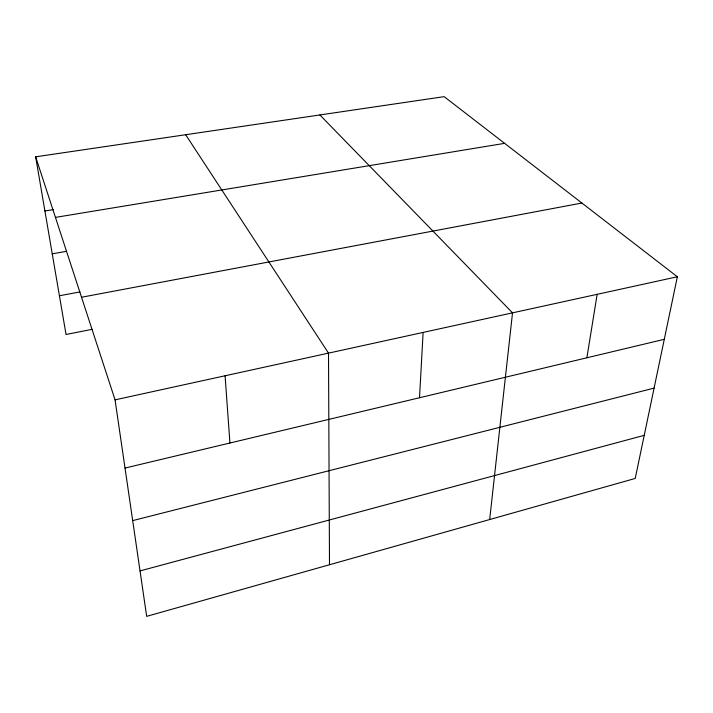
<?xml version="1.0" encoding="UTF-8"?>
<svg xmlns="http://www.w3.org/2000/svg" width="713" height="713" viewBox="0 0 713 713"><rect width="100%" height="100%" fill="white"/><g stroke="black" fill="none" stroke-linecap="round" stroke-linejoin="round"><path stroke-width="1.07" d="M419.511 397.747L423.121 332.418M489.679 519.527L512.522 312.847L319.887 114.953M586.888 357.783L597.146 294.326M677.35 276.769L635.221 478.45L146.673 616.353L115.06 399.859L35.65 156.824L444.163 96.647L677.35 276.769L115.06 399.859M140.033 570.908L644.222 435.34M132.689 520.615L654.088 388.122M125.016 468.058L664.284 339.308M92.102 329.344L66.042 334.495L35.65 156.824M81.532 297.25L581.888 203.027M59.42 295.77L79.927 291.938M52.245 253.828L66.443 251.341M55.445 217.394L504.617 143.34M44.91 210.977L53.627 209.56M185.665 134.721L328.506 353.131L329.495 564.749M225.085 375.778L229.934 443.014"/></g></svg>
